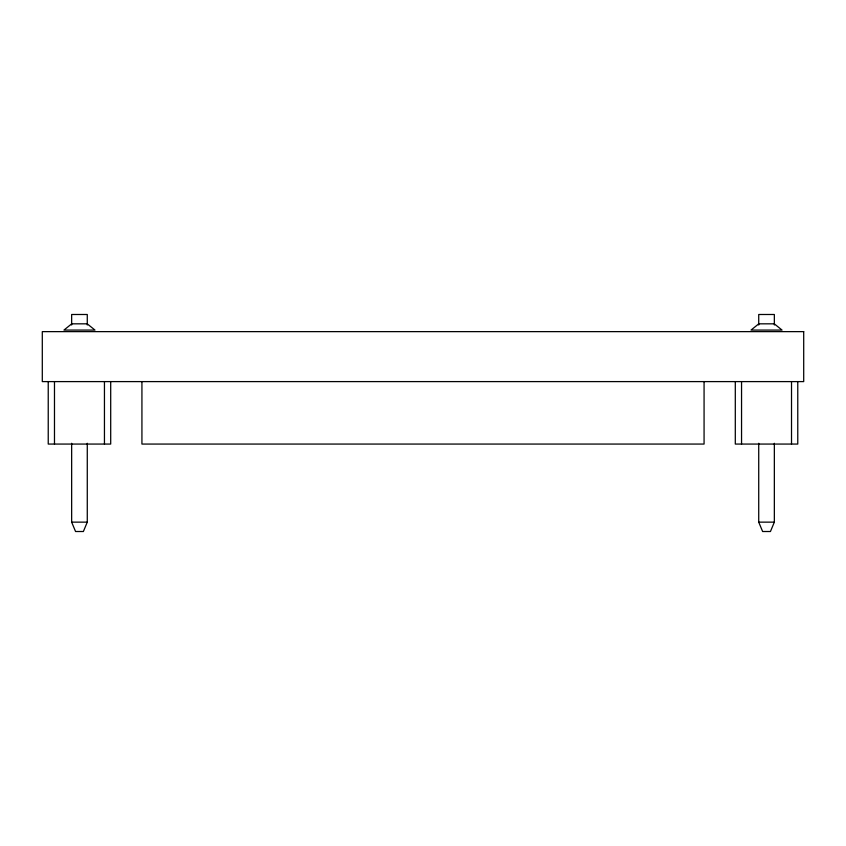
<?xml version="1.0" encoding="UTF-8"?>
<svg xmlns="http://www.w3.org/2000/svg" width="846" height="846" viewBox="0 0 846 846"><rect width="100%" height="100%" fill="white"/><g stroke="black" fill="none" stroke-linecap="round" stroke-linejoin="round"><path stroke-width="1.27" d="M87.275 443.283L87.275 522.141L83.373 531.51L75.558 531.51L71.656 522.141L71.656 443.283M774.344 443.283L774.344 522.141L770.442 531.51L762.627 531.51L758.725 522.141L758.725 443.283M71.656 522.141L87.275 522.141M758.725 522.141L774.344 522.141M797.767 381.599L797.767 444.065L735.301 444.065L735.301 381.599M791.518 381.599L791.518 444.065M774.344 325.001L774.344 314.49L758.725 314.49L758.725 325.001M741.551 381.599L741.551 444.065M704.073 381.599L704.073 444.065L141.927 444.065L141.927 381.599M110.699 381.599L110.699 444.065L48.233 444.065L48.233 381.599M104.449 381.599L104.449 444.065M87.275 325.001L87.275 314.49L71.656 314.49L71.656 325.001M54.482 381.599L54.482 444.065M71.709 323.828L63.958 330.077L94.974 330.077L87.223 323.828L71.709 323.828M758.777 323.828L751.026 330.077L782.042 330.077L774.291 323.828L758.777 323.828M803.7 331.632L42.3 331.632L42.3 381.599L803.7 381.599L803.7 331.632"/></g></svg>
